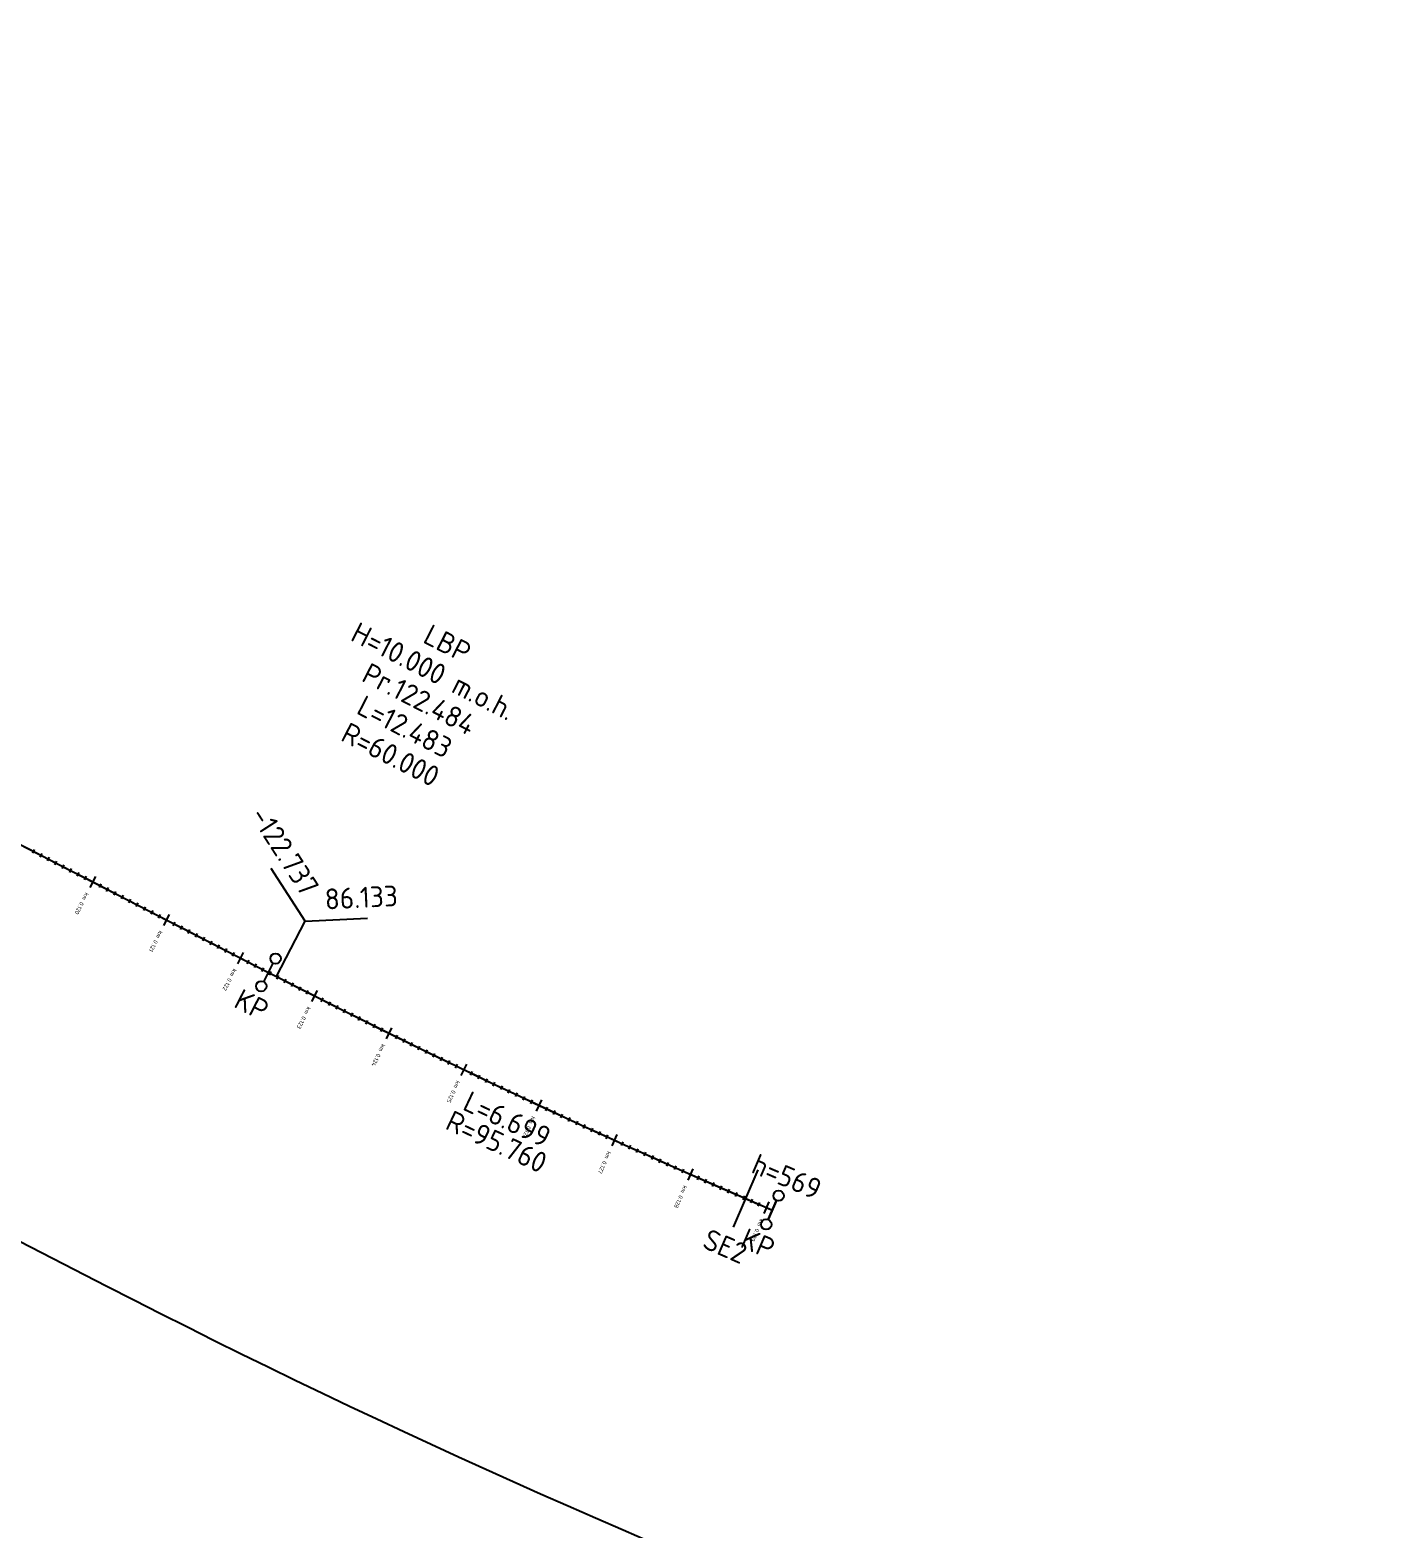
# Model space of a CAD drawing. Header units: metres. Extents: x 50 to 313, y -140 to 159.
# Drawn here: x 205.98 to 222.34, y 100.36 to 118.39 of the extents above; entities that cross this region are included whole.
import ezdxf

# ---------------------------------------------------------------- set-up
doc = ezdxf.new("R2010")
doc.units = ezdxf.units.M
for name, color, linetype, true_color in [('JBTFE_ANNOTATIONS_GEOMETRY', 2, 'Continuous', 0xffff00), ('JBTFE_ANNOTATIONS_MILEAGE', 2, 'Continuous', 0xffff00), ('JBTFE_ANNOTATIONS_VERTICALPROFILE', 2, 'Continuous', 0xffff00), ('JBTOB_KO_SPO', 2, 'Continuous', 0xffff00)]:
    doc.layers.add(name, color=color, linetype=linetype, true_color=true_color)
doc.styles.add('RC-STANDARD', font='iso3098.shx')

# ---------------------------------------------------------------- blocks, each defined once
blk = doc.blocks.new('*Z22', base_point=(170.654, 116.533))
at = {"color": 0}
for p, q in [((208.792, 106.952), (208.906, 107.175)), ((214.857, 104.092), (214.955, 104.321)), ((214.955, 104.321), (214.857, 104.092))]:
    blk.add_line(p, q, dxfattribs=at)
for centre in [(208.935, 107.23), (208.763, 106.897), (214.98, 104.379), (214.832, 104.034)]:
    blk.add_circle(centre, 0.0625, dxfattribs=at)
at = {"color": 0, "char_height": 0.25, "attachment_point": 5, "style": 'RC-STANDARD'}
for s, insert, rotation in [('KP', (208.648, 106.675), 332.7441), ('L=6.699', (211.719, 105.299), 334.7481), ('R=95.760', (211.591, 105.028), 334.7481), ('h=569', (215.079, 104.609), 336.7521), ('KP', (214.733, 103.805), 336.7521)]:
    blk.add_mtext(s, dxfattribs=dict(at, insert=insert, rotation=rotation))
blk = doc.blocks.new('*Z23', base_point=(169.789, 118.011))
at = {"color": 0}
for p, q in [((209.289, 107.681), (208.883, 108.311)), ((208.946, 107.014), (209.289, 107.681)), ((209.289, 107.681), (210.038, 107.717)), ((214.437, 104.001), (214.736, 104.689))]:
    blk.add_line(p, q, dxfattribs=at)
at = {"color": 0, "char_height": 0.25, "style": 'RC-STANDARD'}
for s, insert, attachment_point, rotation in [('H=10.000 m.o.h.', (210.831, 110.683), 5, 332.8096), ('LBP', (211.002, 111.016), 5, 332.8096), ('Pr.122.484', (210.66, 110.349), 5, 332.8096), ('L=12.483', (210.488, 110.016), 5, 332.8096), ('R=60.000', (210.317, 109.682), 5, 332.8096), ('-122.737', (209.364, 108.026), 6, 302.8096), ('86.133', (209.526, 107.943), 4, 2.8096), ('SE2', (214.338, 103.771), 5, 336.5437)]:
    blk.add_mtext(s, dxfattribs=dict(at, insert=insert, attachment_point=attachment_point, rotation=rotation))
blk = doc.blocks.new('*Z24', base_point=(170.609, 116.414))
at = {"color": 0}
for p, q in [((206.016, 108.495), (206.038, 108.54)), ((206.104, 108.449), (206.127, 108.494)), ((206.193, 108.403), (206.216, 108.448)), ((206.282, 108.358), (206.305, 108.402)), ((206.371, 108.312), (206.394, 108.356)), ((206.46, 108.266), (206.483, 108.311)), ((206.549, 108.22), (206.572, 108.265)), ((206.638, 108.175), (206.661, 108.219)), ((206.704, 108.084), (206.772, 108.218)), ((206.816, 108.083), (206.838, 108.127)), ((206.904, 108.037), (206.927, 108.082)), ((206.993, 107.991), (207.016, 108.036)), ((207.082, 107.946), (207.105, 107.99)), ((207.171, 107.9), (207.194, 107.944)), ((207.26, 107.854), (207.283, 107.898)), ((207.349, 107.808), (207.372, 107.853)), ((207.438, 107.762), (207.461, 107.807)), ((207.527, 107.717), (207.55, 107.761)), ((207.593, 107.626), (207.661, 107.76)), ((207.705, 107.625), (207.727, 107.669)), ((207.793, 107.579), (207.816, 107.624)), ((207.882, 107.533), (207.905, 107.578)), ((207.971, 107.488), (207.994, 107.532)), ((208.06, 107.442), (208.083, 107.486)), ((208.149, 107.396), (208.172, 107.44)), ((208.238, 107.35), (208.261, 107.395)), ((208.327, 107.304), (208.35, 107.349)), ((208.416, 107.259), (208.439, 107.303)), ((208.482, 107.168), (208.55, 107.302)), ((208.594, 107.167), (208.616, 107.211)), ((208.682, 107.121), (208.705, 107.166)), ((208.771, 107.075), (208.794, 107.12)), ((208.86, 107.03), (208.883, 107.074)), ((208.949, 106.984), (208.972, 107.028)), ((209.038, 106.938), (209.061, 106.983)), ((209.127, 106.893), (209.15, 106.937)), ((209.216, 106.847), (209.239, 106.892)), ((209.305, 106.802), (209.328, 106.846)), ((209.372, 106.712), (209.44, 106.846)), ((209.484, 106.711), (209.506, 106.756)), ((209.573, 106.666), (209.596, 106.711)), ((209.663, 106.621), (209.685, 106.666)), ((209.752, 106.576), (209.774, 106.621)), ((209.841, 106.532), (209.864, 106.576)), ((209.931, 106.487), (209.953, 106.532)), ((210.02, 106.442), (210.043, 106.487)), ((210.11, 106.398), (210.132, 106.443)), ((210.2, 106.353), (210.222, 106.398)), ((210.267, 106.264), (210.333, 106.399)), ((210.379, 106.265), (210.401, 106.31)), ((210.469, 106.221), (210.491, 106.265)), ((210.558, 106.177), (210.58, 106.221)), ((210.648, 106.133), (210.67, 106.177)), ((210.738, 106.089), (210.76, 106.134)), ((210.828, 106.045), (210.85, 106.09)), ((210.918, 106.001), (210.94, 106.046)), ((211.008, 105.958), (211.03, 106.003)), ((211.098, 105.914), (211.12, 105.959)), ((211.167, 105.826), (211.232, 105.961)), ((211.278, 105.827), (211.3, 105.873)), ((211.369, 105.784), (211.39, 105.829)), ((211.459, 105.741), (211.48, 105.786)), ((211.549, 105.698), (211.571, 105.743)), ((211.64, 105.655), (211.661, 105.7)), ((211.73, 105.612), (211.751, 105.658)), ((211.82, 105.57), (211.842, 105.615)), ((211.911, 105.527), (211.932, 105.572)), ((212.001, 105.484), (212.023, 105.53)), ((212.071, 105.397), (212.134, 105.532)), ((212.183, 105.4), (212.204, 105.445)), ((212.273, 105.357), (212.294, 105.403)), ((212.364, 105.315), (212.385, 105.36)), ((212.455, 105.273), (212.476, 105.318)), ((212.546, 105.231), (212.566, 105.276)), ((212.636, 105.189), (212.657, 105.235)), ((212.727, 105.147), (212.748, 105.193)), ((212.818, 105.106), (212.839, 105.151)), ((212.909, 105.064), (212.93, 105.11)), ((212.979, 104.977), (213.042, 105.114)), ((213.091, 104.981), (213.112, 105.027)), ((213.182, 104.94), (213.203, 104.985)), ((213.273, 104.899), (213.294, 104.944)), ((213.365, 104.857), (213.385, 104.903)), ((213.456, 104.816), (213.476, 104.862)), ((213.547, 104.775), (213.567, 104.821)), ((213.638, 104.735), (213.659, 104.78)), ((213.73, 104.694), (213.75, 104.74)), ((213.821, 104.653), (213.841, 104.699)), ((213.892, 104.567), (213.953, 104.704)), ((214.004, 104.572), (214.024, 104.618)), ((214.096, 104.532), (214.116, 104.578)), ((214.187, 104.492), (214.207, 104.537)), ((214.279, 104.451), (214.299, 104.497)), ((214.37, 104.411), (214.39, 104.457)), ((214.462, 104.371), (214.482, 104.417)), ((214.554, 104.331), (214.574, 104.377)), ((214.646, 104.292), (214.665, 104.338)), ((214.737, 104.252), (214.757, 104.298)), ((214.809, 104.166), (214.869, 104.304))]:
    blk.add_line(p, q, dxfattribs=at)
at = {"color": 0, "char_height": 0.05, "attachment_point": 4, "style": 'RC-STANDARD'}
for s, insert, rotation in [('km 0.120', (206.669, 108.018), 242.7441), ('km 0.121', (207.558, 107.56), 242.7441), ('km 0.122', (208.447, 107.102), 242.7441), ('km 0.123', (209.338, 106.645), 243.1185), ('km 0.124', (210.234, 106.197), 243.7168), ('km 0.125', (211.134, 105.758), 244.3151), ('km 0.126', (212.039, 105.329), 244.9135), ('km 0.127', (212.948, 104.909), 245.5118), ('km 0.128', (213.862, 104.498), 246.1101), ('km 0.129', (214.78, 104.098), 246.7084)]:
    blk.add_mtext(s, dxfattribs=dict(at, insert=insert, rotation=rotation))

msp = doc.modelspace()

# ---------------------------------------------------------------- linework, layer by layer
at = {"color": 4, "true_color": 0x00ffff}
msp.add_lwpolyline([(108.606, 133.791), (159.522, 136.298, -0.125809), (208.063, 126.403, 0.152385), (266.974, 117.562)], format="xyb", dxfattribs=at)
at = {"color": 5, "extrusion": (-0.457966, -0.88897, 3.74006e-15)}
msp.add_arc((137.83, 70.316, -190.822), 60, 263.00269, 268.85254, dxfattribs=at)
at = {"color": 5, "extrusion": (-0.378872, -0.758689, 0.529949)}
msp.add_arc((140.216, 159.82, -154.882), 50.866, 268.6464, 275.8068, dxfattribs=at)
at = {"color": 5, "extrusion": (-0.078786, 0.034016, 0.996311)}
msp.add_arc((-277.325, 156.154, -2.858), 96.47, 359.89622, 0.10378, dxfattribs=at)
at = {"layer": 'JBTOB_KO_SPO', "flags": 128}
for points in [[(126.263, 127.863), (129.646, 128.241, -0.147799), (188.957, 117.311), (208.849, 107.064, 0.01749), (214.906, 104.207)], [(91.543, 119.718), (130.117, 124.027, -0.147799), (187.015, 113.542), (206.907, 103.294, 0.115804), (251.249, 92.202), (283.493, 91.733)]]:
    msp.add_lwpolyline(points, format="xyb", dxfattribs=at)

# ---------------------------------------------------------------- block references
at = {"layer": 'JBTFE_ANNOTATIONS_GEOMETRY'}
msp.add_blockref('*Z22', (170.654, 116.533), dxfattribs=at)
at = {"layer": 'JBTFE_ANNOTATIONS_MILEAGE'}
msp.add_blockref('*Z24', (170.609, 116.414), dxfattribs=at)
at = {"layer": 'JBTFE_ANNOTATIONS_VERTICALPROFILE'}
msp.add_blockref('*Z23', (169.789, 118.011), dxfattribs=at)

doc.saveas('drawing.dxf')
